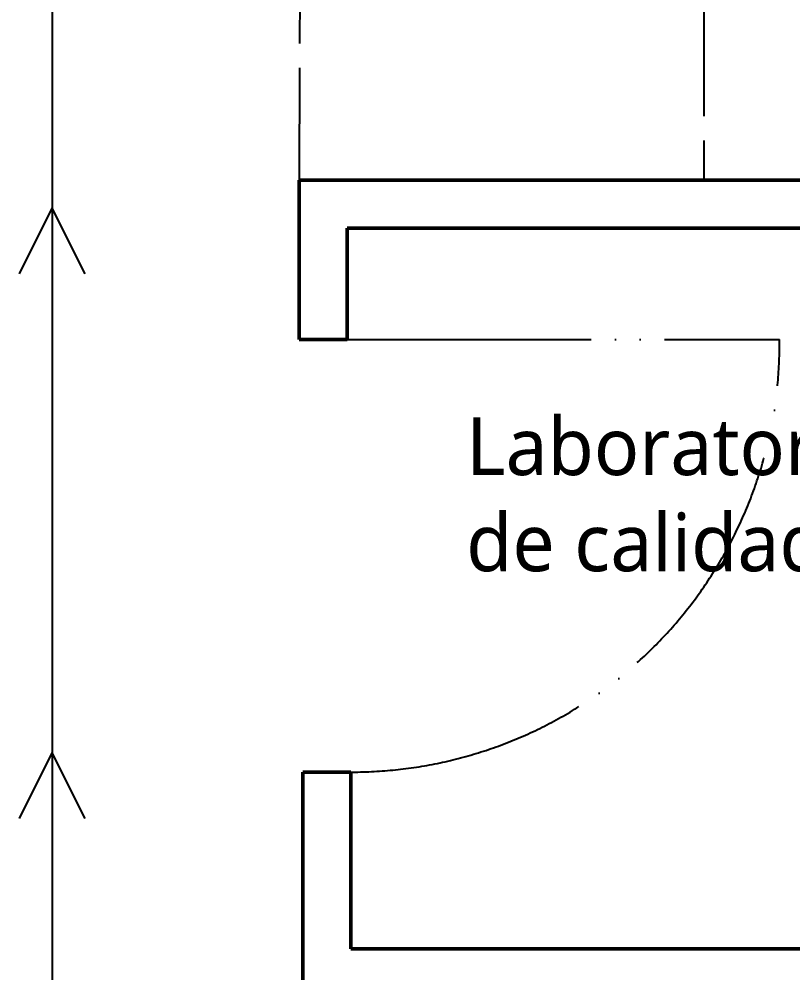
# Model space of a CAD drawing. Header units: millimetres. Extents: x -9564 to 100156, y -26854 to 24346.
# Drawn here: x 70075 to 71686, y -21196 to -19211 of the extents above; entities that cross this region are included whole.
import ezdxf

# ---------------------------------------------------------------- set-up
doc = ezdxf.new("R2010")
doc.units = ezdxf.units.MM
doc.header["$LTSCALE"] = 100
doc.linetypes.add('DASHEDX2', pattern=[3.048, 2.54, -0.508])
doc.linetypes.add('DIVIDEX2', pattern=[6.604, 5.08, -0.508, 0, -0.508, 0, -0.508])
for name, color, linetype in [('Area circulacion', 50, 'DASHEDX2'), ('Area proceso', 90, 'DASHEDX2'), ('Flujo proceso', 4, 'Continuous'), ('Puertas', 43, 'DIVIDEX2'), ('rotulo', 211, 'Continuous')]:
    doc.layers.add(name, color=color, linetype=linetype)
doc.layers.add('Paredes', color=7, linetype='Continuous', lineweight=50)
doc.styles.add('OpenSans', font='OpenSans-Regular.ttf')

msp = doc.modelspace()

# ---------------------------------------------------------------- linework, layer by layer
at = {"color": 3}
msp.add_line((71500.206, -19546.369), (72000.206, -19546.369), dxfattribs=at)
at = {"layer": 'Area circulacion', "color": 2}
msp.add_line((70665.508, -17179.148), (70657.91, -19546.369), dxfattribs=at)
at = {"layer": 'Area proceso', "color": 3}
msp.add_line((71500.206, -19159.148), (71500.206, -19546.369), dxfattribs=at)
at = {"layer": 'Flujo proceso'}
for p, q in [((70144.622, -23095.54), (70144.622, -18398.855)), ((70143.257, -19604.564), (70074.895, -19741.289)), ((70143.257, -19604.564), (70211.619, -19741.289)), ((70143.281, -20738.487), (70074.919, -20875.211)), ((70143.281, -20738.487), (70211.643, -20875.211))]:
    msp.add_line(p, q, dxfattribs=at)
at = {"layer": 'Paredes'}
for p, q in [((72857.91, -19546.369), (70657.91, -19546.369)), ((70657.91, -19546.369), (70657.91, -19878.352)), ((72857.91, -19646.369), (70757.91, -19646.369)), ((70757.91, -19646.369), (70757.91, -19878.352)), ((70657.91, -19878.352), (70757.91, -19878.352)), ((70665.508, -20778.352), (70665.508, -21990.761)), ((70757.91, -20778.352), (70665.508, -20778.352)), ((70665.508, -20778.352), (70765.508, -20778.352)), ((70765.508, -20778.352), (70765.508, -21146.369)), ((70765.508, -21146.369), (72865.508, -21146.369))]:
    msp.add_line(p, q, dxfattribs=at)
at = {"layer": 'Puertas'}
msp.add_line((70757.91, -19878.352), (71657.91, -19878.352), dxfattribs=at)
msp.add_arc((70766.743, -19887.184), 891.211, 269.432158, 0.567842, dxfattribs=at)

# ---------------------------------------------------------------- texts
at = {"layer": 'rotulo', "insert": (71005.719, -20040.413), "char_height": 120, "width": 1055.00166, "attachment_point": 1, "style": 'OpenSans'}
msp.add_mtext('Laboratorio de calidad', dxfattribs=at)

doc.saveas('drawing.dxf')
